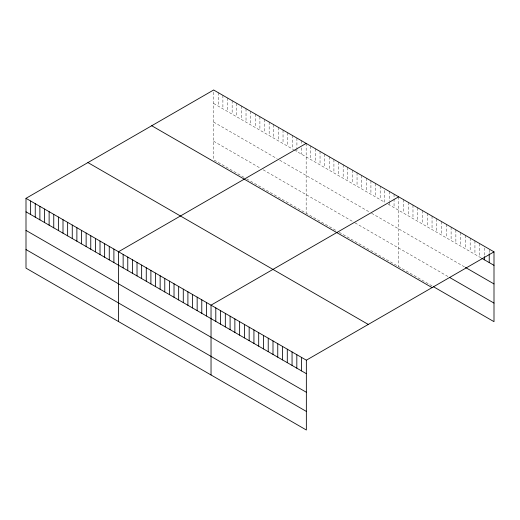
<?xml version="1.0" encoding="UTF-8"?>
<svg xmlns="http://www.w3.org/2000/svg" width="520" height="520" viewBox="0 0 520 520"><rect width="100%" height="100%" fill="white"/><g stroke="black" fill="none" stroke-linecap="round" stroke-linejoin="round"><path stroke-width="0.39" stroke-dasharray="2.6 1.95" d="M213.649 103.48L293.605 149.649M294.268 150.026L384.8 202.3L384.8 188.806M388.109 204.204L481.065 257.875M213.649 122.07L277.089 158.698M279.728 160.225L368.94 211.731M371.585 213.258L464.724 267.026M213.649 141.226L259.903 167.928M263.211 169.839L354.406 222.489M355.062 222.872L448.383 276.744M244.042 177.359L213.649 159.809L213.649 89.992M246.688 178.886L336.563 230.776M339.203 232.303L432.042 285.903M489.236 249.893L489.236 253.864M484.471 247.936L484.471 255.873M479.7 243.6L479.7 257.088M474.935 240.844L474.935 254.339M470.171 238.095L470.171 251.583M465.406 235.346L465.406 248.833M460.635 232.589L460.635 246.083M455.871 229.84L455.871 243.328M451.106 227.091L451.106 240.578M446.342 224.334L446.342 237.828M441.571 221.585L441.571 235.072M436.807 218.836L436.807 232.323M432.042 216.08L432.042 229.573M427.278 213.33L427.278 226.817M422.507 210.581L422.507 224.068M417.742 207.825L417.742 221.319M412.978 205.075L412.978 218.562M408.213 202.326L408.213 215.813M403.449 199.569L403.449 213.064M398.678 196.82L398.678 266.637M394.056 194.149L394.056 198.114M394.056 198.913L394.056 207.643M389.428 191.477L389.428 201M389.428 201.792L389.428 204.971M380.178 186.134L380.178 199.628M375.55 183.469L375.55 196.957M370.923 180.797L370.923 194.285M366.301 178.126L366.301 191.614M361.673 175.455L361.673 188.942M357.045 172.783L357.045 186.27M352.424 170.112L352.424 183.606M347.796 167.44L347.796 180.934M343.168 164.769L343.168 178.263M338.546 162.103L338.546 175.591M333.918 159.432L333.918 172.919M329.29 156.761L329.29 170.248M324.668 154.089L324.668 167.577M320.041 151.417L320.041 164.905M315.413 148.746L315.413 162.24M310.791 146.075L310.791 159.569M306.163 143.403L306.163 213.226M301.535 140.738L301.535 144.703M301.535 147.875L301.535 154.226M296.913 138.066L296.913 147.589M296.913 148.382L296.913 151.554M292.286 135.395L292.286 148.883M287.658 132.724L287.658 146.211M283.036 130.052L283.036 143.54M278.408 127.38L278.408 140.875M273.78 124.709L273.78 138.203M269.159 122.038L269.159 135.531M264.531 119.366L264.531 132.86M259.903 116.701L259.903 130.189M255.281 114.03L255.281 127.517M250.653 111.358L250.653 124.846M246.025 108.687L246.025 122.174M241.404 106.015L241.404 119.509M236.775 103.344L236.775 116.838M232.147 100.672L232.147 114.166M227.526 98.001L227.526 111.495M222.898 95.335L222.898 108.823M218.27 92.664L218.27 106.151"/><path stroke-width="0.78" d="M26 198.328L306.351 360.191L306.351 430.007L26 268.144L26 198.328L213.649 89.992L494 251.856L494 321.672L433.401 286.689M306.163 143.403L118.515 251.745L118.515 321.562M398.678 196.82L211.036 305.156L211.036 374.978M306.351 360.191L494 251.856M481.748 258.264L494 265.343M465.406 267.423L494 283.933M449.741 277.531L494 303.082M151.723 125.742L432.075 287.606M87.926 162.578L368.277 324.435M26 211.816L306.351 373.678M26 230.406L306.351 392.269M26 249.561L306.351 411.418M489.236 253.864L489.236 262.594M484.471 256.666L484.471 259.838M301.587 357.435L301.587 370.929M296.822 354.685L296.822 368.173M292.058 351.936L292.058 365.424M287.287 349.18L287.287 362.674M282.522 346.431L282.522 359.918M277.758 343.681L277.758 357.168M272.994 340.925L272.994 354.419M268.229 338.175L268.229 351.663M263.458 335.426L263.458 348.913M258.694 332.67L258.694 346.164M253.929 329.921L253.929 343.408M249.165 327.171L249.165 340.659M244.394 324.415L244.394 337.909M239.629 321.666L239.629 335.153M234.864 318.916L234.864 332.404M230.1 316.16L230.1 329.654M225.329 313.411L225.329 326.905M220.565 310.661L220.565 324.149M215.8 307.905L215.8 321.399M206.408 302.484L206.408 315.978M201.78 299.812L201.78 313.307M197.158 297.141L197.158 310.635M192.53 294.476L192.53 307.964M187.902 291.805L187.902 305.292M183.281 289.133L183.281 302.62M178.653 286.462L178.653 299.949M174.025 283.79L174.025 297.284M169.403 281.119L169.403 294.613M164.775 278.447L164.775 291.941M160.147 275.776L160.147 289.269M155.526 273.111L155.526 286.598M150.898 270.439L150.898 283.927M146.269 267.767L146.269 281.255M141.648 265.096L141.648 278.584M137.02 262.425L137.02 275.912M132.392 259.753L132.392 273.247M127.77 257.082L127.77 270.575M123.142 254.41L123.142 267.904M113.893 249.073L113.893 262.561M109.265 246.402L109.265 259.889M104.637 243.731L104.637 257.218M100.016 241.059L100.016 254.547M95.388 238.388L95.388 251.882M90.76 235.716L90.76 249.21M86.138 233.044L86.138 246.539M81.51 230.38L81.51 243.867M76.882 227.708L76.882 241.196M72.261 225.036L72.261 238.524M67.633 222.365L67.633 235.853M63.005 219.694L63.005 233.181M58.383 217.022L58.383 230.516M53.755 214.35L53.755 227.844M49.127 211.679L49.127 225.173M44.505 209.008L44.505 222.502M39.878 206.343L39.878 219.83M35.249 203.671L35.249 217.159M30.628 201L30.628 214.487"/></g></svg>
